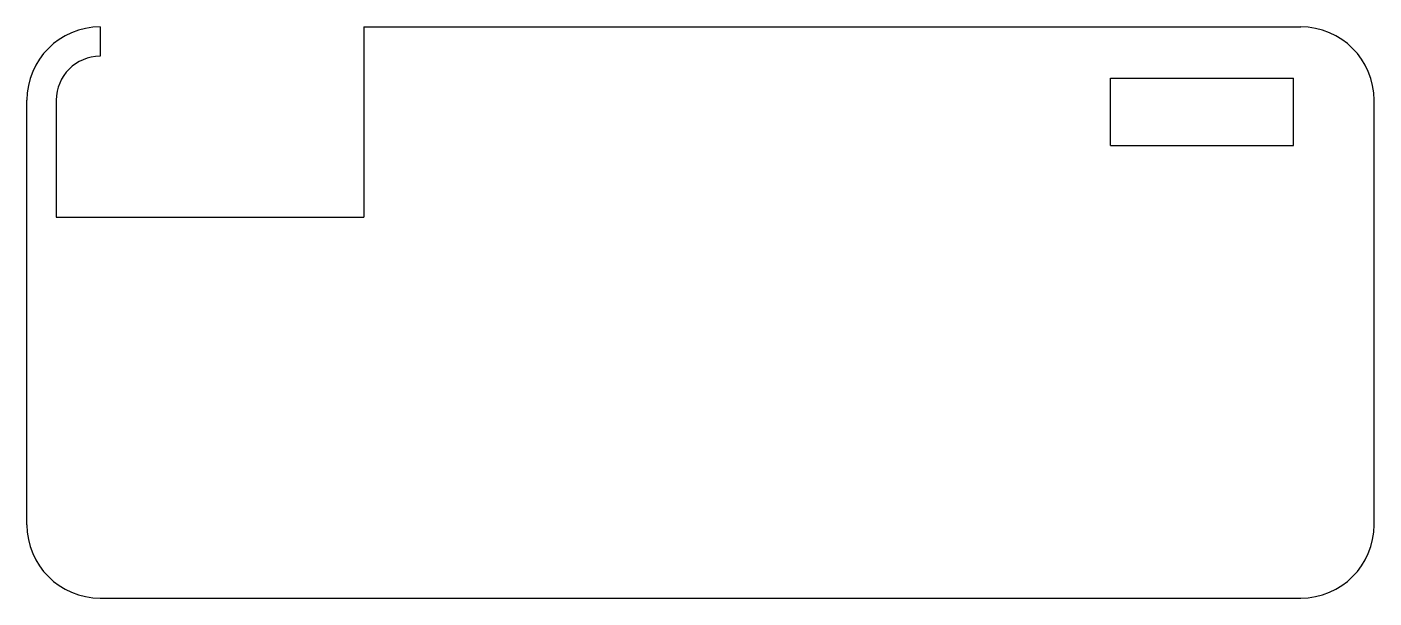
# Model space of a CAD drawing. Header units: millimetres. Extents: x 0 to 92, y 0 to 39.
import ezdxf

# ---------------------------------------------------------------- set-up
doc = ezdxf.new("R2010")
doc.units = ezdxf.units.MM

msp = doc.modelspace()

# ---------------------------------------------------------------- linework, layer by layer
for p, q in [((5, 39), (5, 37)), ((23, 39), (87, 39)), ((23, 39), (23, 26)), ((74, 30.9), (74, 35.5)), ((74, 35.5), (86.5, 35.5)), ((86.5, 30.9), (86.5, 35.5)), ((0, 5), (0, 34)), ((2, 34), (2, 26)), ((92, 5), (92, 34)), ((74, 30.9), (86.5, 30.9)), ((2, 26), (23, 26)), ((5, 0), (87, 0))]:
    msp.add_line(p, q)
for centre, radius, start, end in [((5, 34), 5, 90, 180), ((87, 34), 5, 0, 90), ((5, 34), 3, 90, 180), ((5, 5), 5, 180, 270), ((87, 5), 5, 270, 0)]:
    msp.add_arc(centre, radius, start, end)

doc.saveas('drawing.dxf')
